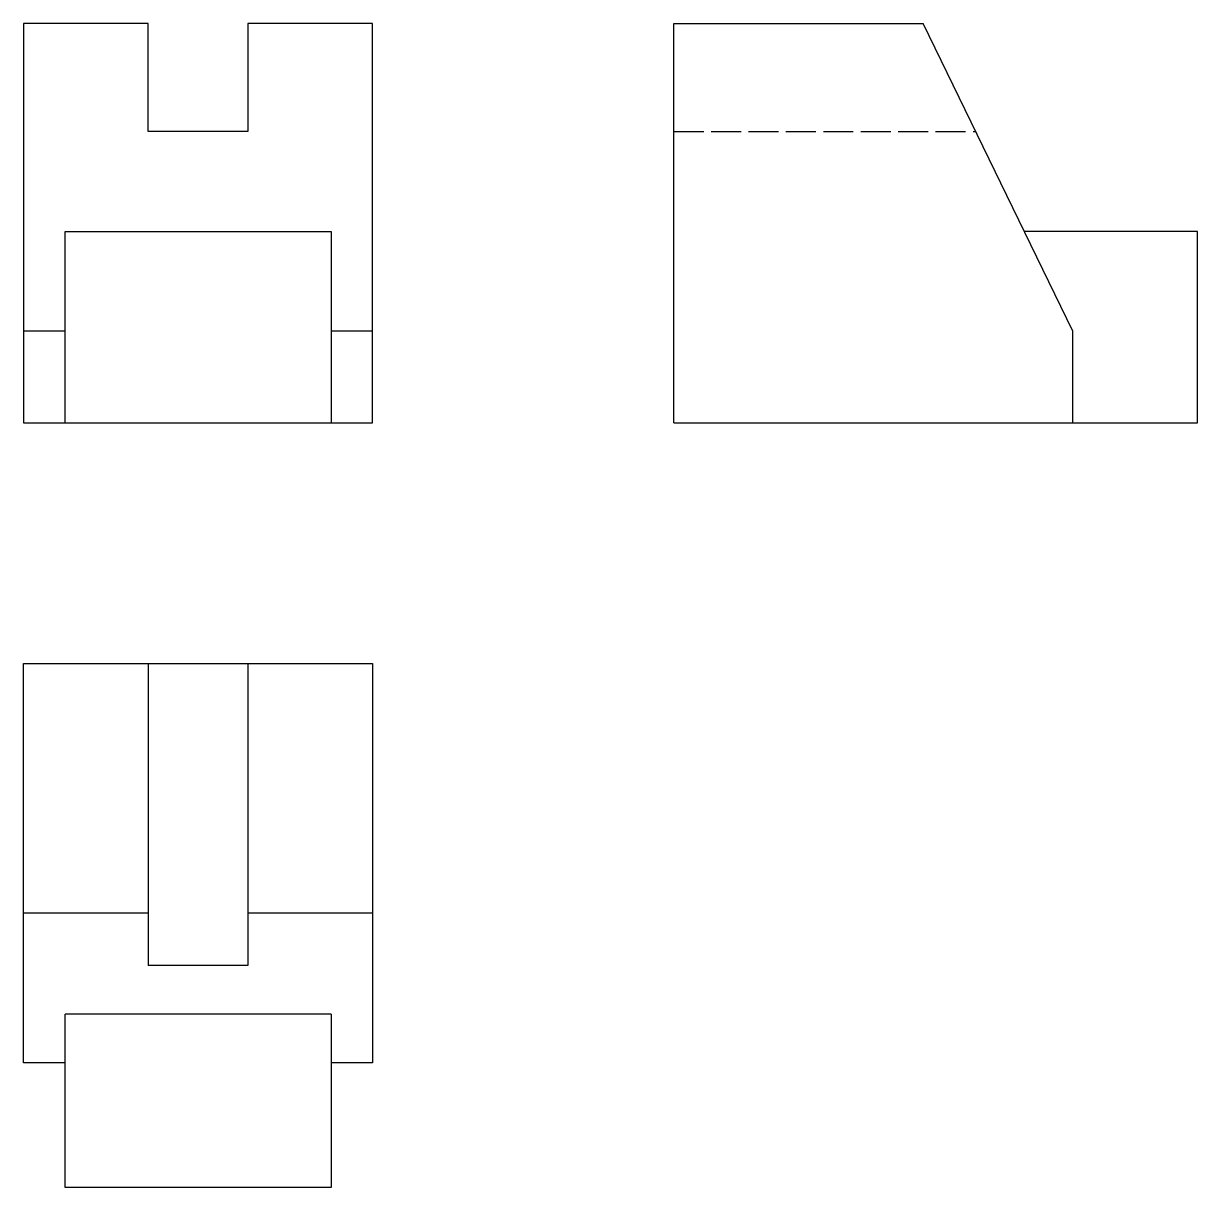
# Model space of a CAD drawing. Header units: millimetres. Extents: x 2251 to 2393, y 1327 to 1467.
import ezdxf

# ---------------------------------------------------------------- set-up
doc = ezdxf.new("R2010")
doc.units = ezdxf.units.MM
doc.header["$LTSCALE"] = 0.3
doc.linetypes.add('ACAD_ISO02W100', pattern=[15, 12, -3])
doc.layers.add('ocultas', color=7, linetype='ACAD_ISO02W100')

msp = doc.modelspace()

# ---------------------------------------------------------------- linework, layer by layer
for p, q in [((2266.41, 1466.8), (2251.41, 1466.8)), ((2251.41, 1466.8), (2251.41, 1418.8)), ((2266.41, 1453.8), (2266.41, 1466.8)), ((2293.41, 1466.8), (2278.41, 1466.8)), ((2278.41, 1466.8), (2278.41, 1453.8)), ((2293.41, 1418.8), (2293.41, 1466.8)), ((2329.64, 1418.8), (2329.64, 1466.8)), ((2329.64, 1466.8), (2359.64, 1466.8)), ((2377.64, 1429.8), (2359.64, 1466.8)), ((2278.41, 1453.8), (2266.41, 1453.8)), ((2256.41, 1418.8), (2256.41, 1441.8)), ((2256.41, 1441.8), (2288.41, 1441.8)), ((2288.41, 1441.8), (2288.41, 1418.8)), ((2392.64, 1441.8), (2371.81, 1441.8)), ((2392.64, 1418.8), (2392.64, 1441.8)), ((2256.41, 1429.8), (2251.41, 1429.8)), ((2293.41, 1429.8), (2288.41, 1429.8)), ((2377.64, 1418.8), (2377.64, 1429.8)), ((2251.41, 1418.8), (2293.41, 1418.8)), ((2329.64, 1418.8), (2392.64, 1418.8)), ((2251.41, 1389.84), (2293.41, 1389.84)), ((2251.41, 1341.84), (2251.41, 1389.84)), ((2266.41, 1389.84), (2266.41, 1353.52)), ((2278.41, 1389.84), (2278.41, 1353.52)), ((2293.41, 1389.84), (2293.41, 1341.84)), ((2266.41, 1359.84), (2251.41, 1359.84)), ((2293.41, 1359.84), (2278.41, 1359.84)), ((2278.41, 1353.52), (2266.41, 1353.52)), ((2256.41, 1326.84), (2256.41, 1347.68)), ((2288.41, 1347.68), (2256.41, 1347.68)), ((2288.41, 1347.68), (2288.41, 1326.84)), ((2256.41, 1341.84), (2251.41, 1341.84)), ((2293.41, 1341.84), (2288.41, 1341.84)), ((2288.41, 1326.84), (2256.41, 1326.84))]:
    msp.add_line(p, q)
at = {"layer": 'ocultas'}
msp.add_line((2329.64, 1453.8), (2365.97, 1453.8), dxfattribs=at)

doc.saveas('drawing.dxf')
